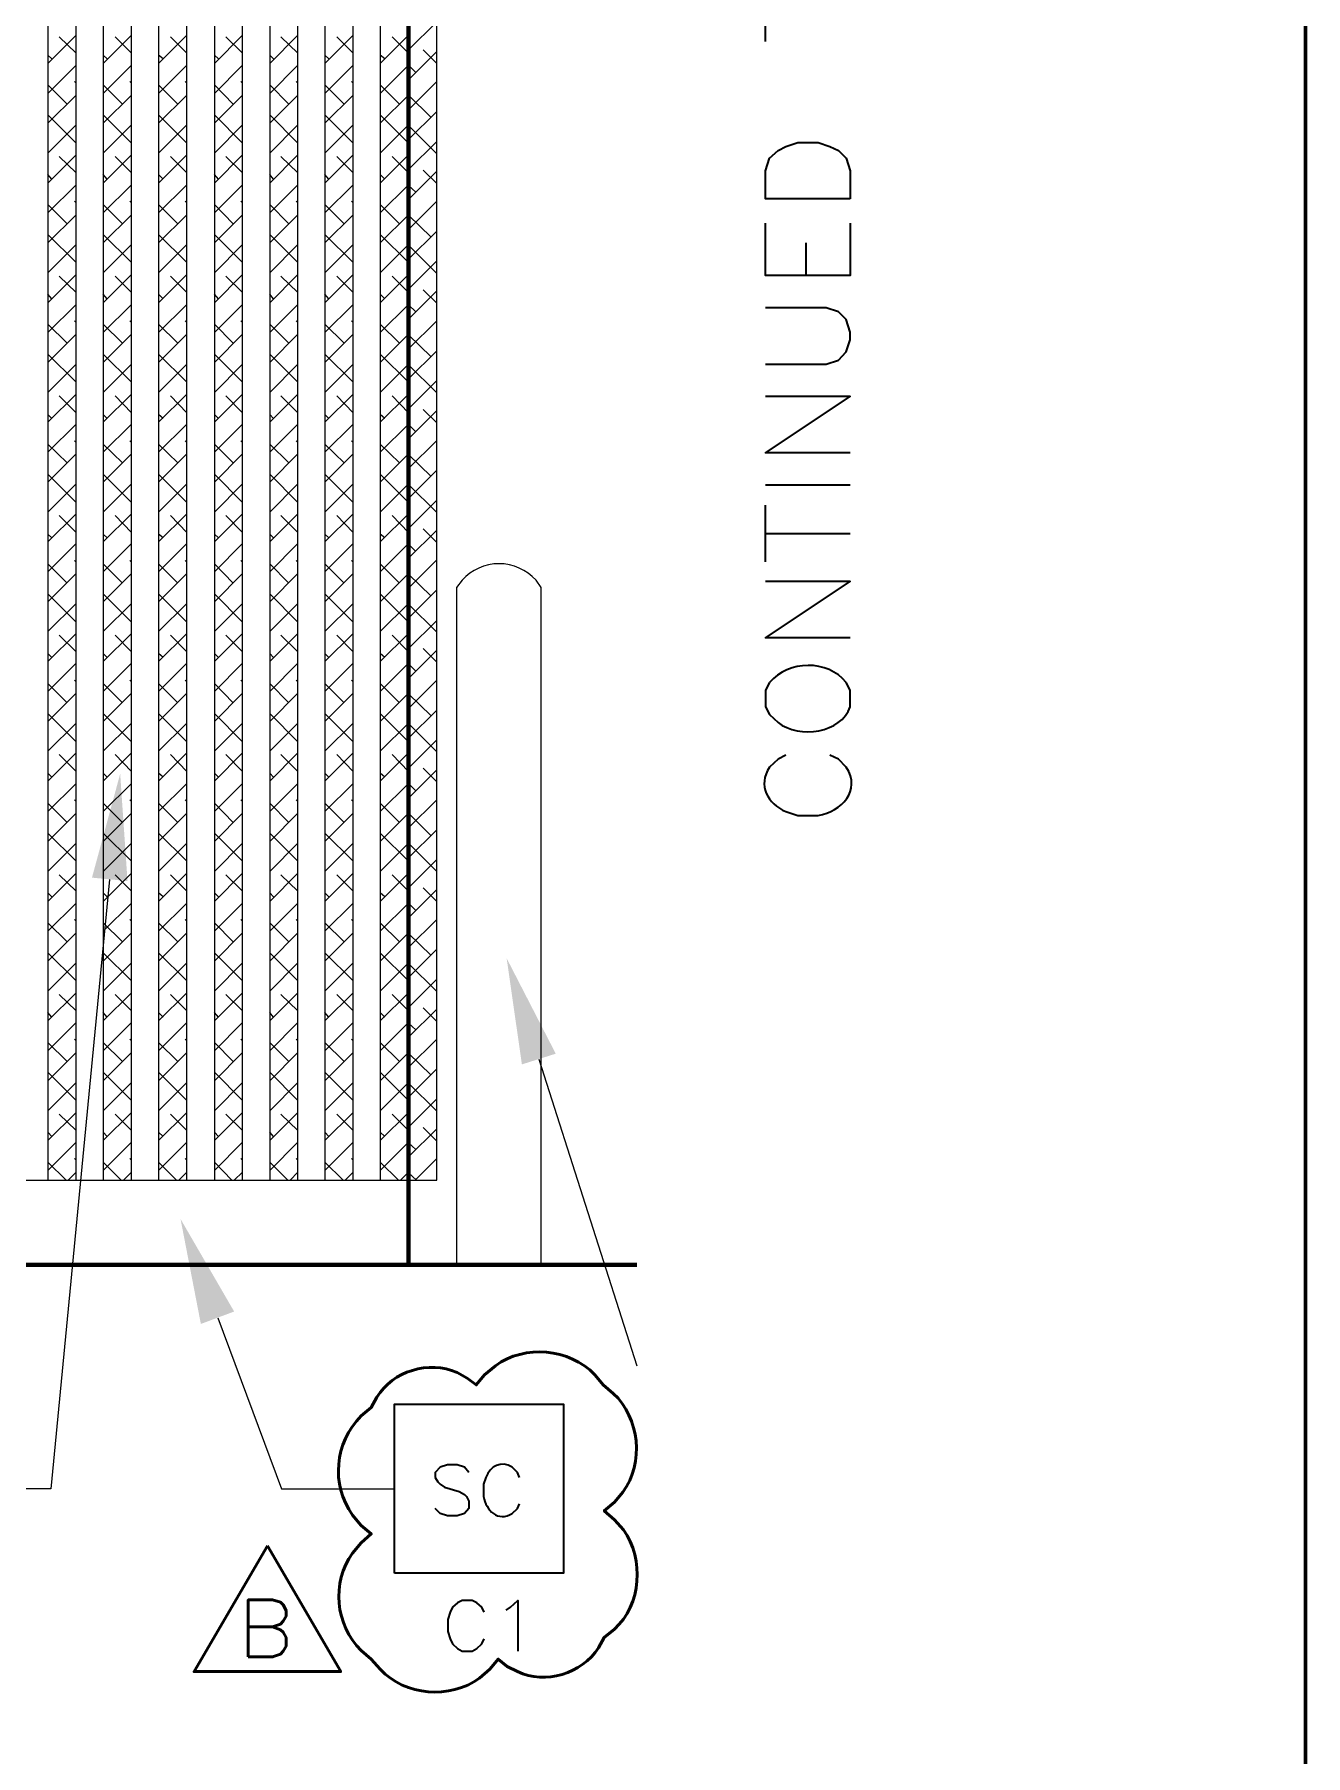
# Model space of a CAD drawing. Header units: inches. Extents: x 5 to 516, y -193 to 129.
# Drawn here: x 132.38 to 139.89, y -101.18 to -91.01 of the extents above; entities that cross this region are included whole.
import ezdxf

# ---------------------------------------------------------------- set-up
doc = ezdxf.new("R2010")
doc.units = ezdxf.units.IN
doc.header["$MEASUREMENT"] = 0
doc.layers.add('PDF4_Geometry', color=7, linetype='Continuous')
doc.layers.add('PDF4_Solid Fills', color=7, linetype='Continuous')

msp = doc.modelspace()

# ---------------------------------------------------------------- linework, layer by layer
at = {"layer": 'PDF4_Geometry', "lineweight": 60}
msp.add_lwpolyline([(139.8887591, -37.2829831), (139.8887591, -127.2829903)], dxfattribs=at)
at = {"layer": 'PDF4_Geometry', "lineweight": 70}
msp.add_lwpolyline([(134.5887573, -98.116318), (134.5887573, -98.2829846), (134.5887573, -79.969649)], dxfattribs=at)
at = {"layer": 'PDF4_Geometry', "lineweight": 15}
for points in [[(132.6254257, -97.7829846), (132.6254257, -80.0329832), (132.4587591, -80.0329832), (132.4587591, -97.7829846)], [(132.9520927, -97.7829846), (132.9520927, -80.0329832), (132.785426, -80.0329832), (132.785426, -97.7829846)], [(133.2787597, -97.7829846), (133.2787597, -80.0329832), (133.112093, -80.0329832), (133.112093, -97.7829846)], [(133.6087581, -97.7829846), (133.6087581, -80.0329832), (133.4420915, -80.0329832), (133.4420915, -97.7829846)], [(133.9354251, -97.7829846), (133.9354251, -80.0329832), (133.7687584, -80.0329832), (133.7687584, -97.7829846)], [(134.2620921, -97.7829846), (134.2620921, -80.0329832), (134.0954254, -80.0329832), (134.0954254, -97.7829846)], [(134.5887573, -97.7829846), (134.5887573, -80.0329832), (134.4220907, -80.0329832), (134.4220907, -97.7829846)], [(134.755424, -97.7829846), (134.755424, -80.0329832), (134.5887573, -80.0329832), (134.5887573, -97.7829846)]]:
    msp.add_lwpolyline(points, close=True, dxfattribs=at)
at = {"layer": 'PDF4_Geometry', "lineweight": 35}
for points in [[(136.698759, -91.0563164), (136.698759, -90.7229831)], [(137.198759, -92.1296512), (137.198759, -92.4396512), (136.698759, -92.4396512), (136.698759, -92.1296512)], [(136.9387585, -92.4396512), (136.9387585, -92.2463179)], [(136.698759, -92.9629837), (137.0554257, -92.9629837), (137.128759, -92.9396503), (137.1754257, -92.8896503), (137.198759, -92.8196503), (137.198759, -92.7729836), (137.1754257, -92.6996503), (137.128759, -92.6529836), (137.0554257, -92.6296503), (136.698759, -92.6296503)], [(137.198759, -93.4863161), (136.698759, -93.4863161), (137.198759, -93.1529827), (136.698759, -93.1529827)], [(136.698759, -93.6763185), (137.198759, -93.6763185)], [(136.698759, -94.1296504), (136.698759, -93.7963171)], [(136.698759, -93.9629837), (137.198759, -93.9629837)], [(137.198759, -94.5796525), (136.698759, -94.5796525), (137.198759, -94.2463191), (136.698759, -94.2463191)], [(136.7220923, -94.8429829), (136.698759, -94.8896495), (136.698759, -94.9863162), (136.7220923, -95.0329829), (136.7720923, -95.0796495)], [(137.198759, -94.9863162), (137.198759, -94.8896495), (137.1754257, -94.8429829)], [(136.8187583, -95.2729848), (136.7720917, -95.2963181), (136.7220916, -95.3429848)], [(137.175425, -95.3429848), (137.1287583, -95.2963181), (137.0787583, -95.2729848)], [(136.8187583, -95.6063182), (136.8887583, -95.6296515), (137.0087583, -95.6296515)], [(134.9454265, -99.5096523), (134.9187598, -99.4796523), (134.8754265, -99.466319), (134.8187598, -99.466319), (134.7754265, -99.4796523), (134.7454265, -99.5096523), (134.7454265, -99.5396523), (134.7620931, -99.566319), (134.7754265, -99.5796524), (134.8020931, -99.596319), (134.8887598, -99.6229857), (134.9187598, -99.6396524), (134.9320931, -99.6529857), (134.9454265, -99.6796524), (134.9454265, -99.7229857), (134.9187598, -99.7529857), (134.8754265, -99.766319), (134.8187598, -99.766319), (134.7754265, -99.7529857), (134.7454265, -99.7229857)], [(135.0454244, -99.5396511), (135.0320911, -99.5796511), (135.0320911, -99.6529845)], [(135.2454245, -99.5396511), (135.2320911, -99.5096511), (135.2020911, -99.4796511)], [(135.2020911, -99.7529845), (135.2320911, -99.7229845), (135.2454245, -99.6963178)], [(135.0354262, -100.3363193), (135.0220929, -100.3063193), (134.9920929, -100.2796527), (134.9654262, -100.2663193), (134.9054262, -100.2663193), (134.8787595, -100.2796527), (134.8487595, -100.3063193), (134.8354262, -100.3363193), (134.8220929, -100.3796527), (134.8220929, -100.4496527), (134.8354262, -100.492986), (134.8487595, -100.522986), (134.8787595, -100.5496527), (134.9054262, -100.5663194), (134.9654262, -100.5663194), (134.9920929, -100.5496527), (135.0220929, -100.522986), (135.0354262, -100.492986)], [(135.1654243, -100.3229866), (135.192091, -100.3063199), (135.2354243, -100.2663199), (135.2354243, -100.5663199)]]:
    msp.add_lwpolyline(points, dxfattribs=at)
at = {"layer": 'PDF4_Geometry', "color": 8, "lineweight": 15, "true_color": 0x808080}
for points in [[(134.5887573, -91.1063178), (134.755424, -90.9396511)], [(132.4587591, -91.1863179), (132.6254257, -91.0196513)], [(132.6254257, -91.126317), (132.5254257, -91.0296503)], [(132.785426, -91.1863179), (132.9520927, -91.0196513)], [(132.9520927, -91.126317), (132.855426, -91.0296503)], [(133.112093, -91.1863179), (133.2787597, -91.0196513)], [(133.2787597, -91.126317), (133.182093, -91.0296503)], [(133.4420915, -91.1863179), (133.6087581, -91.0196513)], [(133.6087581, -91.126317), (133.5087581, -91.0296503)], [(133.7687584, -91.1863179), (133.9354251, -91.0196513)], [(133.9354251, -91.126317), (133.8354251, -91.0296503)], [(134.0954254, -91.1863179), (134.2620921, -91.0196513)], [(134.2620921, -91.126317), (134.1654254, -91.0296503)], [(134.4220907, -91.1863179), (134.5887573, -91.0196513)], [(134.5887573, -91.126317), (134.4920907, -91.0296503)], [(134.755424, -91.1863179), (134.675424, -91.1063179)], [(132.4820914, -91.159649), (132.4587581, -91.1363156)], [(132.4587591, -91.3629842), (132.6254257, -91.1963175)], [(132.8087584, -91.159649), (132.7854251, -91.1363156)], [(132.785426, -91.3629842), (132.9520927, -91.1963175)], [(133.1387586, -91.159649), (133.1120919, -91.1363156)], [(133.112093, -91.3629842), (133.2787597, -91.1963175)], [(133.4420915, -91.3629842), (133.6087581, -91.1963175)], [(133.4654255, -91.159649), (133.4420922, -91.1363156)], [(133.7687584, -91.3629842), (133.9354251, -91.1963175)], [(133.7920925, -91.159649), (133.7687592, -91.1363156)], [(134.0954254, -91.3629842), (134.2620921, -91.1963175)], [(134.1187595, -91.159649), (134.0954261, -91.1363156)], [(134.4220907, -91.3629842), (134.5887573, -91.1963175)], [(134.4487596, -91.159649), (134.422093, -91.1363156)], [(134.5887573, -91.2829841), (134.755424, -91.1163174)], [(134.6320923, -91.2396525), (134.588759, -91.1963192)], [(132.6254257, -91.3029833), (132.6154257, -91.2929833)], [(132.9520927, -91.3029833), (132.9420927, -91.2929833)], [(133.2787597, -91.3029833), (133.2687597, -91.2929833)], [(133.6087581, -91.3029833), (133.5987581, -91.2929833)], [(133.9354251, -91.3029833), (133.9254251, -91.2929833)], [(134.2620921, -91.3029833), (134.2520921, -91.2929833)], [(134.5887573, -91.3029833), (134.5787573, -91.2929833)], [(134.5887573, -91.4596503), (134.755424, -91.2929837)], [(132.5720912, -91.4263184), (132.4587578, -91.312985)], [(132.4587591, -91.5396505), (132.6254257, -91.3729838)], [(132.8987581, -91.4263184), (132.7854248, -91.312985)], [(132.785426, -91.5396505), (132.9520927, -91.3729838)], [(133.2254251, -91.4263184), (133.1120918, -91.312985)], [(133.112093, -91.5396505), (133.2787597, -91.3729838)], [(133.4420915, -91.5396505), (133.6087581, -91.3729838)], [(133.5520921, -91.4263184), (133.4420921, -91.312985)], [(133.7687584, -91.5396505), (133.9354251, -91.3729838)], [(133.8820922, -91.4263184), (133.7687589, -91.312985)], [(134.0954254, -91.5396505), (134.2620921, -91.3729838)], [(134.2087592, -91.4263184), (134.0954259, -91.312985)], [(134.4220907, -91.5396505), (134.5887573, -91.3729838)], [(134.5354262, -91.4263184), (134.4220928, -91.312985)], [(134.722092, -91.5063185), (134.5887587, -91.3729852)], [(132.6254257, -91.6563192), (132.4587591, -91.4896525)], [(132.9520927, -91.6563192), (132.785426, -91.4896525)], [(133.2787597, -91.6563192), (133.112093, -91.4896525)], [(133.6087581, -91.6563192), (133.4420915, -91.4896525)], [(133.9354251, -91.6563192), (133.7687584, -91.4896525)], [(134.2620921, -91.6563192), (134.0954254, -91.4896525)], [(134.5887573, -91.6563192), (134.4220907, -91.4896525)], [(134.5887573, -91.6363166), (134.755424, -91.4696499)], [(132.4587591, -91.7163168), (132.6254257, -91.5496501)], [(132.785426, -91.7163168), (132.9520927, -91.5496501)], [(133.112093, -91.7163168), (133.2787597, -91.5496501)], [(133.4420915, -91.7163168), (133.6087581, -91.5496501)], [(133.7687584, -91.7163168), (133.9354251, -91.5496501)], [(134.0954254, -91.7163168), (134.2620921, -91.5496501)], [(134.4220907, -91.7163168), (134.5887573, -91.5496501)], [(134.755424, -91.71965), (134.5887573, -91.5529833)], [(134.5887573, -91.8129829), (134.755424, -91.6463162)], [(132.4587591, -91.892983), (132.6254257, -91.7263164)], [(132.6254257, -91.8329855), (132.5254257, -91.7363188)], [(132.785426, -91.892983), (132.9520927, -91.7263164)], [(132.9520927, -91.8329855), (132.855426, -91.7363188)], [(133.112093, -91.892983), (133.2787597, -91.7263164)], [(133.2787597, -91.8329855), (133.182093, -91.7363188)], [(133.4420915, -91.892983), (133.6087581, -91.7263164)], [(133.6087581, -91.8329855), (133.5087581, -91.7363188)], [(133.7687584, -91.892983), (133.9354251, -91.7263164)], [(133.9354251, -91.8329855), (133.8354251, -91.7363188)], [(134.0954254, -91.892983), (134.2620921, -91.7263164)], [(134.2620921, -91.8329855), (134.1654254, -91.7363188)], [(134.4220907, -91.892983), (134.5887573, -91.7263164)], [(134.5887573, -91.8329855), (134.4920907, -91.7363188)], [(134.755424, -91.8963162), (134.675424, -91.8163162)], [(132.4820914, -91.8696506), (132.4587581, -91.842984)], [(132.4587591, -92.0696493), (132.6254257, -91.9029826)], [(132.8087584, -91.8696506), (132.7854251, -91.842984)], [(132.785426, -92.0696493), (132.9520927, -91.9029826)], [(133.1387586, -91.8696506), (133.1120919, -91.842984)], [(133.112093, -92.0696493), (133.2787597, -91.9029826)], [(133.4420915, -92.0696493), (133.6087581, -91.9029826)], [(133.4654255, -91.8696506), (133.4420922, -91.842984)], [(133.7687584, -92.0696493), (133.9354251, -91.9029826)], [(133.7920925, -91.8696506), (133.7687592, -91.842984)], [(134.0954254, -92.0696493), (134.2620921, -91.9029826)], [(134.1187595, -91.8696506), (134.0954261, -91.842984)], [(134.4220907, -92.0696493), (134.5887573, -91.9029826)], [(134.4487596, -91.8696506), (134.422093, -91.842984)], [(134.5887573, -91.9896526), (134.755424, -91.8229859)], [(134.6320923, -91.9463176), (134.588759, -91.9063176)], [(132.5720912, -92.1329835), (132.4587578, -92.0196501)], [(132.6254257, -92.0096517), (132.6154257, -91.9996517)], [(132.8987581, -92.1329835), (132.7854248, -92.0196501)], [(132.9520927, -92.0096517), (132.9420927, -91.9996517)], [(133.2254251, -92.1329835), (133.1120918, -92.0196501)], [(133.2787597, -92.0096517), (133.2687597, -91.9996517)], [(133.5520921, -92.1329835), (133.4420921, -92.0196501)], [(133.6087581, -92.0096517), (133.5987581, -91.9996517)], [(133.8820922, -92.1329835), (133.7687589, -92.0196501)], [(133.9354251, -92.0096517), (133.9254251, -91.9996517)], [(134.2087592, -92.1329835), (134.0954259, -92.0196501)], [(134.2620921, -92.0096517), (134.2520921, -91.9996517)], [(134.5354262, -92.1329835), (134.4220928, -92.0196501)], [(134.5887573, -92.0096517), (134.5787573, -91.9996517)], [(134.5887573, -92.1663188), (134.755424, -91.9996522)], [(132.4587591, -92.246319), (132.6254257, -92.0796523)], [(132.785426, -92.246319), (132.9520927, -92.0796523)], [(133.112093, -92.246319), (133.2787597, -92.0796523)], [(133.4420915, -92.246319), (133.6087581, -92.0796523)], [(133.7687584, -92.246319), (133.9354251, -92.0796523)], [(134.0954254, -92.246319), (134.2620921, -92.0796523)], [(134.4220907, -92.246319), (134.5887573, -92.0796523)], [(134.722092, -92.2129836), (134.5887587, -92.0829836)], [(132.6254257, -92.3629843), (132.4587591, -92.1963176)], [(132.9520927, -92.3629843), (132.785426, -92.1963176)], [(133.2787597, -92.3629843), (133.112093, -92.1963176)], [(133.6087581, -92.3629843), (133.4420915, -92.1963176)], [(133.9354251, -92.3629843), (133.7687584, -92.1963176)], [(134.2620921, -92.3629843), (134.0954254, -92.1963176)], [(134.5887573, -92.3629843), (134.4220907, -92.1963176)], [(134.5887573, -92.3429851), (134.755424, -92.1763184)], [(132.4587591, -92.4229852), (132.6254257, -92.2563186)], [(132.785426, -92.4229852), (132.9520927, -92.2563186)], [(133.112093, -92.4229852), (133.2787597, -92.2563186)], [(133.4420915, -92.4229852), (133.6087581, -92.2563186)], [(133.7687584, -92.4229852), (133.9354251, -92.2563186)], [(134.0954254, -92.4229852), (134.2620921, -92.2563186)], [(134.4220907, -92.4229852), (134.5887573, -92.2563186)], [(134.755424, -92.4263184), (134.5887573, -92.2596518)], [(134.5887573, -92.5196514), (134.755424, -92.3529847)], [(132.4587591, -92.5996515), (132.6254257, -92.4329848)], [(132.6254257, -92.5396506), (132.5254257, -92.4429839)], [(132.785426, -92.5996515), (132.9520927, -92.4329848)], [(132.9520927, -92.5396506), (132.855426, -92.4429839)], [(133.112093, -92.5996515), (133.2787597, -92.4329848)], [(133.2787597, -92.5396506), (133.182093, -92.4429839)], [(133.4420915, -92.5996515), (133.6087581, -92.4329848)], [(133.6087581, -92.5396506), (133.5087581, -92.4429839)], [(133.7687584, -92.5996515), (133.9354251, -92.4329848)], [(133.9354251, -92.5396506), (133.8354251, -92.4429839)], [(134.0954254, -92.5996515), (134.2620921, -92.4329848)], [(134.2620921, -92.5396506), (134.1654254, -92.4429839)], [(134.4220907, -92.5996515), (134.5887573, -92.4329848)], [(134.5887573, -92.5396506), (134.4920907, -92.4429839)], [(134.5887573, -92.6963177), (134.755424, -92.529651)], [(134.755424, -92.6029847), (134.675424, -92.5229847)], [(132.4820914, -92.5763157), (132.4587581, -92.5496491)], [(132.4587591, -92.7763178), (132.6254257, -92.6096511)], [(132.8087584, -92.5763157), (132.7854251, -92.5496491)], [(132.785426, -92.7763178), (132.9520927, -92.6096511)], [(133.1387586, -92.5763157), (133.1120919, -92.5496491)], [(133.112093, -92.7763178), (133.2787597, -92.6096511)], [(133.4420915, -92.7763178), (133.6087581, -92.6096511)], [(133.4654255, -92.5763157), (133.4420922, -92.5496491)], [(133.7687584, -92.7763178), (133.9354251, -92.6096511)], [(133.7920925, -92.5763157), (133.7687592, -92.5496491)], [(134.0954254, -92.7763178), (134.2620921, -92.6096511)], [(134.1187595, -92.5763157), (134.0954261, -92.5496491)], [(134.4220907, -92.7763178), (134.5887573, -92.6096511)], [(134.4487596, -92.5763157), (134.422093, -92.5496491)], [(134.6320923, -92.6529827), (134.588759, -92.6129827)], [(132.5720912, -92.8396519), (132.4587578, -92.7263186)], [(132.6254257, -92.7163168), (132.6154257, -92.7063168)], [(132.8987581, -92.8396519), (132.7854248, -92.7263186)], [(132.9520927, -92.7163168), (132.9420927, -92.7063168)], [(133.2254251, -92.8396519), (133.1120918, -92.7263186)], [(133.2787597, -92.7163168), (133.2687597, -92.7063168)], [(133.5520921, -92.8396519), (133.4420921, -92.7263186)], [(133.6087581, -92.7163168), (133.5987581, -92.7063168)], [(133.8820922, -92.8396519), (133.7687589, -92.7263186)], [(133.9354251, -92.7163168), (133.9254251, -92.7063168)], [(134.2087592, -92.8396519), (134.0954259, -92.7263186)], [(134.2620921, -92.7163168), (134.2520921, -92.7063168)], [(134.5354262, -92.8396519), (134.4220928, -92.7263186)], [(134.5887573, -92.7163168), (134.5787573, -92.7063168)], [(134.5887573, -92.8729839), (134.755424, -92.7063172)], [(132.4587591, -92.9529841), (132.6254257, -92.7863174)], [(132.785426, -92.9529841), (132.9520927, -92.7863174)], [(133.112093, -92.9529841), (133.2787597, -92.7863174)], [(133.4420915, -92.9529841), (133.6087581, -92.7863174)], [(133.7687584, -92.9529841), (133.9354251, -92.7863174)], [(134.0954254, -92.9529841), (134.2620921, -92.7863174)], [(134.4220907, -92.9529841), (134.5887573, -92.7863174)], [(134.722092, -92.9196521), (134.5887587, -92.7896521)], [(132.6254257, -93.0696494), (132.4587591, -92.9029827)], [(132.9520927, -93.0696494), (132.785426, -92.9029827)], [(133.2787597, -93.0696494), (133.112093, -92.9029827)], [(133.6087581, -93.0696494), (133.4420915, -92.9029827)], [(133.9354251, -93.0696494), (133.7687584, -92.9029827)], [(134.2620921, -93.0696494), (134.0954254, -92.9029827)], [(134.5887573, -93.0696494), (134.4220907, -92.9029827)], [(134.5887573, -93.0496502), (134.755424, -92.8829835)], [(132.4587591, -93.1296503), (132.6254257, -92.9629837)], [(132.785426, -93.1296503), (132.9520927, -92.9629837)], [(133.112093, -93.1296503), (133.2787597, -92.9629837)], [(133.4420915, -93.1296503), (133.6087581, -92.9629837)], [(133.7687584, -93.1296503), (133.9354251, -92.9629837)], [(134.0954254, -93.1296503), (134.2620921, -92.9629837)], [(134.4220907, -93.1296503), (134.5887573, -92.9629837)], [(134.755424, -93.1329835), (134.5887573, -92.9663169)], [(132.4587591, -93.3063166), (132.6254257, -93.1396499)], [(132.785426, -93.3063166), (132.9520927, -93.1396499)], [(133.112093, -93.3063166), (133.2787597, -93.1396499)], [(133.4420915, -93.3063166), (133.6087581, -93.1396499)], [(133.7687584, -93.3063166), (133.9354251, -93.1396499)], [(134.0954254, -93.3063166), (134.2620921, -93.1396499)], [(134.4220907, -93.3063166), (134.5887573, -93.1396499)], [(134.5887573, -93.2263165), (134.755424, -93.0596498)], [(132.6254257, -93.2496523), (132.5254257, -93.1496522)], [(132.9520927, -93.2496523), (132.855426, -93.1496522)], [(133.2787597, -93.2496523), (133.182093, -93.1496522)], [(133.6087581, -93.2496523), (133.5087581, -93.1496522)], [(133.9354251, -93.2496523), (133.8354251, -93.1496522)], [(134.2620921, -93.2496523), (134.1654254, -93.1496522)], [(134.5887573, -93.2496523), (134.4920907, -93.1496522)], [(134.5887573, -93.4029827), (134.755424, -93.2363161)], [(134.755424, -93.3096498), (134.675424, -93.2296498)], [(132.4820914, -93.2829842), (132.4587581, -93.2596509)], [(132.4587591, -93.4829863), (132.6254257, -93.3163196)], [(132.8087584, -93.2829842), (132.7854251, -93.2596509)], [(132.785426, -93.4829863), (132.9520927, -93.3163196)], [(133.1387586, -93.2829842), (133.1120919, -93.2596509)], [(133.112093, -93.4829863), (133.2787597, -93.3163196)], [(133.4420915, -93.4829863), (133.6087581, -93.3163196)], [(133.4654255, -93.2829842), (133.4420922, -93.2596509)], [(133.7687584, -93.4829863), (133.9354251, -93.3163196)], [(133.7920925, -93.2829842), (133.7687592, -93.2596509)], [(134.0954254, -93.4829863), (134.2620921, -93.3163196)], [(134.1187595, -93.2829842), (134.0954261, -93.2596509)], [(134.4220907, -93.4829863), (134.5887573, -93.3163196)], [(134.4487596, -93.2829842), (134.422093, -93.2596509)], [(134.6320923, -93.3629844), (134.588759, -93.319651)], [(132.5720912, -93.546317), (132.4587578, -93.436317)], [(132.6254257, -93.4263185), (132.6154257, -93.4163185)], [(132.8987581, -93.546317), (132.7854248, -93.436317)], [(132.9520927, -93.4263185), (132.9420927, -93.4163185)], [(133.2254251, -93.546317), (133.1120918, -93.436317)], [(133.2787597, -93.4263185), (133.2687597, -93.4163185)], [(133.5520921, -93.546317), (133.4420921, -93.436317)], [(133.6087581, -93.4263185), (133.5987581, -93.4163185)], [(133.8820922, -93.546317), (133.7687589, -93.436317)], [(133.9354251, -93.4263185), (133.9254251, -93.4163185)], [(134.2087592, -93.546317), (134.0954259, -93.436317)], [(134.2620921, -93.4263185), (134.2520921, -93.4163185)], [(134.5354262, -93.546317), (134.4220928, -93.436317)], [(134.5887573, -93.4263185), (134.5787573, -93.4163185)], [(134.5887573, -93.5796524), (134.755424, -93.4129857)], [(132.4587591, -93.6596492), (132.6254257, -93.4929825)], [(132.785426, -93.6596492), (132.9520927, -93.4929825)], [(133.112093, -93.6596492), (133.2787597, -93.4929825)], [(133.4420915, -93.6596492), (133.6087581, -93.4929825)], [(133.7687584, -93.6596492), (133.9354251, -93.4929825)], [(134.0954254, -93.6596492), (134.2620921, -93.4929825)], [(134.4220907, -93.6596492), (134.5887573, -93.4929825)], [(134.722092, -93.6263172), (134.5887587, -93.4963172)], [(132.6254257, -93.7796511), (132.4587591, -93.6129844)], [(132.9520927, -93.7796511), (132.785426, -93.6129844)], [(133.2787597, -93.7796511), (133.112093, -93.6129844)], [(133.6087581, -93.7796511), (133.4420915, -93.6129844)], [(133.9354251, -93.7796511), (133.7687584, -93.6129844)], [(134.2620921, -93.7796511), (134.0954254, -93.6129844)], [(134.5887573, -93.7796511), (134.4220907, -93.6129844)], [(134.5887573, -93.7563187), (134.755424, -93.589652)], [(132.4587591, -93.8363188), (132.6254257, -93.6696521)], [(132.785426, -93.8363188), (132.9520927, -93.6696521)], [(133.112093, -93.8363188), (133.2787597, -93.6696521)], [(133.4420915, -93.8363188), (133.6087581, -93.6696521)], [(133.7687584, -93.8363188), (133.9354251, -93.6696521)], [(134.0954254, -93.8363188), (134.2620921, -93.6696521)], [(134.4220907, -93.8363188), (134.5887573, -93.6696521)], [(134.755424, -93.839652), (134.5887573, -93.6729853)], [(132.4587591, -94.0129851), (132.6254257, -93.8463184)], [(132.785426, -94.0129851), (132.9520927, -93.8463184)], [(133.112093, -94.0129851), (133.2787597, -93.8463184)], [(133.4420915, -94.0129851), (133.6087581, -93.8463184)], [(133.7687584, -94.0129851), (133.9354251, -93.8463184)], [(134.0954254, -94.0129851), (134.2620921, -93.8463184)], [(134.4220907, -94.0129851), (134.5887573, -93.8463184)], [(134.5887573, -93.932985), (134.755424, -93.7663183)], [(132.6254257, -93.9563173), (132.5254257, -93.8563173)], [(132.9520927, -93.9563173), (132.855426, -93.8563173)], [(133.2787597, -93.9563173), (133.182093, -93.8563173)], [(133.6087581, -93.9563173), (133.5087581, -93.8563173)], [(133.9354251, -93.9563173), (133.8354251, -93.8563173)], [(134.2620921, -93.9563173), (134.1654254, -93.8563173)], [(134.5887573, -93.9563173), (134.4920907, -93.8563173)], [(134.5887573, -94.1096512), (134.755424, -93.9429846)], [(134.755424, -94.0163183), (134.675424, -93.9363183)], [(132.4820914, -93.9896527), (132.4587581, -93.9663194)], [(132.4587591, -94.1896514), (132.6254257, -94.0229847)], [(132.8087584, -93.9896527), (132.7854251, -93.9663194)], [(132.785426, -94.1896514), (132.9520927, -94.0229847)], [(133.1387586, -93.9896527), (133.1120919, -93.9663194)], [(133.112093, -94.1896514), (133.2787597, -94.0229847)], [(133.4420915, -94.1896514), (133.6087581, -94.0229847)], [(133.4654255, -93.9896527), (133.4420922, -93.9663194)], [(133.7687584, -94.1896514), (133.9354251, -94.0229847)], [(133.7920925, -93.9896527), (133.7687592, -93.9663194)], [(134.0954254, -94.1896514), (134.2620921, -94.0229847)], [(134.1187595, -93.9896527), (134.0954261, -93.9663194)], [(134.4220907, -94.1896514), (134.5887573, -94.0229847)], [(134.4487596, -93.9896527), (134.422093, -93.9663194)], [(134.6320923, -94.0696495), (134.588759, -94.0263161)], [(132.5720912, -94.2563187), (132.4587578, -94.1429854)], [(132.6254257, -94.1329836), (132.6154257, -94.1229836)], [(132.8987581, -94.2563187), (132.7854248, -94.1429854)], [(132.9520927, -94.1329836), (132.9420927, -94.1229836)], [(133.2254251, -94.2563187), (133.1120918, -94.1429854)], [(133.2787597, -94.1329836), (133.2687597, -94.1229836)], [(133.5520921, -94.2563187), (133.4420921, -94.1429854)], [(133.6087581, -94.1329836), (133.5987581, -94.1229836)], [(133.8820922, -94.2563187), (133.7687589, -94.1429854)], [(133.9354251, -94.1329836), (133.9254251, -94.1229836)], [(134.2087592, -94.2563187), (134.0954259, -94.1429854)], [(134.2620921, -94.1329836), (134.2520921, -94.1229836)], [(134.5354262, -94.2563187), (134.4220928, -94.1429854)], [(134.5887573, -94.1329836), (134.5787573, -94.1229836)], [(134.5887573, -94.2863175), (134.755424, -94.1196508)], [(132.4587591, -94.3663177), (132.6254257, -94.199651)], [(132.785426, -94.3663177), (132.9520927, -94.199651)], [(133.112093, -94.3663177), (133.2787597, -94.199651)], [(133.4420915, -94.3663177), (133.6087581, -94.199651)], [(133.7687584, -94.3663177), (133.9354251, -94.199651)], [(134.0954254, -94.3663177), (134.2620921, -94.199651)], [(134.4220907, -94.3663177), (134.5887573, -94.199651)], [(134.722092, -94.3329857), (134.5887587, -94.2029857)], [(132.6254257, -94.4863162), (132.4587591, -94.3196495)], [(132.9520927, -94.4863162), (132.785426, -94.3196495)], [(133.2787597, -94.4863162), (133.112093, -94.3196495)], [(133.6087581, -94.4863162), (133.4420915, -94.3196495)], [(133.9354251, -94.4863162), (133.7687584, -94.3196495)], [(134.2620921, -94.4863162), (134.0954254, -94.3196495)], [(134.5887573, -94.4863162), (134.4220907, -94.3196495)], [(134.5887573, -94.4629838), (134.755424, -94.2963171)], [(132.4587591, -94.5429839), (132.6254257, -94.3763172)], [(132.785426, -94.5429839), (132.9520927, -94.3763172)], [(133.112093, -94.5429839), (133.2787597, -94.3763172)], [(133.4420915, -94.5429839), (133.6087581, -94.3763172)], [(133.7687584, -94.5429839), (133.9354251, -94.3763172)], [(134.0954254, -94.5429839), (134.2620921, -94.3763172)], [(134.4220907, -94.5429839), (134.5887573, -94.3763172)], [(134.755424, -94.5463171), (134.5887573, -94.3796504)], [(132.4587591, -94.7196502), (132.6254257, -94.5529835)], [(132.6254257, -94.6629858), (132.5254257, -94.5629858)], [(132.785426, -94.7196502), (132.9520927, -94.5529835)], [(132.9520927, -94.6629858), (132.855426, -94.5629858)], [(133.112093, -94.7196502), (133.2787597, -94.5529835)], [(133.2787597, -94.6629858), (133.182093, -94.5629858)], [(133.4420915, -94.7196502), (133.6087581, -94.5529835)], [(133.6087581, -94.6629858), (133.5087581, -94.5629858)], [(133.7687584, -94.7196502), (133.9354251, -94.5529835)], [(133.9354251, -94.6629858), (133.8354251, -94.5629858)], [(134.0954254, -94.7196502), (134.2620921, -94.5529835)], [(134.2620921, -94.6629858), (134.1654254, -94.5629858)], [(134.4220907, -94.7196502), (134.5887573, -94.5529835)], [(134.5887573, -94.6629858), (134.4920907, -94.5629858)], [(134.5887573, -94.6429833), (134.755424, -94.4763166)], [(134.5887573, -94.8196495), (134.755424, -94.6529828)], [(134.755424, -94.7229834), (134.675424, -94.6429834)], [(132.4820914, -94.6963178), (132.4587581, -94.6729845)], [(132.4587591, -94.8963165), (132.6254257, -94.7296498)], [(132.8087584, -94.6963178), (132.7854251, -94.6729845)], [(132.785426, -94.8963165), (132.9520927, -94.7296498)], [(133.1387586, -94.6963178), (133.1120919, -94.6729845)], [(133.112093, -94.8963165), (133.2787597, -94.7296498)], [(133.4420915, -94.8963165), (133.6087581, -94.7296498)], [(133.4654255, -94.6963178), (133.4420922, -94.6729845)], [(133.7687584, -94.8963165), (133.9354251, -94.7296498)], [(133.7920925, -94.6963178), (133.7687592, -94.6729845)], [(134.0954254, -94.8963165), (134.2620921, -94.7296498)], [(134.1187595, -94.6963178), (134.0954261, -94.6729845)], [(134.4220907, -94.8963165), (134.5887573, -94.7296498)], [(134.4487596, -94.6963178), (134.422093, -94.6729845)], [(134.6320923, -94.776318), (134.588759, -94.7329846)], [(132.5720912, -94.9629838), (132.4587578, -94.8496505)], [(132.6254257, -94.8396521), (132.6154257, -94.8296521)], [(132.8987581, -94.9629838), (132.7854248, -94.8496505)], [(132.9520927, -94.8396521), (132.9420927, -94.8296521)], [(133.2254251, -94.9629838), (133.1120918, -94.8496505)], [(133.2787597, -94.8396521), (133.2687597, -94.8296521)], [(133.5520921, -94.9629838), (133.4420921, -94.8496505)], [(133.6087581, -94.8396521), (133.5987581, -94.8296521)], [(133.8820922, -94.9629838), (133.7687589, -94.8496505)], [(133.9354251, -94.8396521), (133.9254251, -94.8296521)], [(134.2087592, -94.9629838), (134.0954259, -94.8496505)], [(134.2620921, -94.8396521), (134.2520921, -94.8296521)], [(134.5354262, -94.9629838), (134.4220928, -94.8496505)], [(134.5887573, -94.8396521), (134.5787573, -94.8296521)], [(134.5887573, -94.9963192), (134.755424, -94.8296525)], [(132.4587591, -95.0729861), (132.6254257, -94.9063195)], [(132.785426, -95.0729861), (132.9520927, -94.9063195)], [(133.112093, -95.0729861), (133.2787597, -94.9063195)], [(133.4420915, -95.0729861), (133.6087581, -94.9063195)], [(133.7687584, -95.0729861), (133.9354251, -94.9063195)], [(134.0954254, -95.0729861), (134.2620921, -94.9063195)], [(134.4220907, -95.0729861), (134.5887573, -94.9063195)], [(134.722092, -95.0396508), (134.5887587, -94.9096508)], [(132.6254257, -95.1929847), (132.4587591, -95.026318)], [(132.9520927, -95.1929847), (132.785426, -95.026318)], [(133.2787597, -95.1929847), (133.112093, -95.026318)], [(133.6087581, -95.1929847), (133.4420915, -95.026318)], [(133.9354251, -95.1929847), (133.7687584, -95.026318)], [(134.2620921, -95.1929847), (134.0954254, -95.026318)], [(134.5887573, -95.1929847), (134.4220907, -95.026318)], [(134.5887573, -95.1729855), (134.755424, -95.0063188)], [(132.4587591, -95.2496524), (132.6254257, -95.0829857)], [(132.785426, -95.2496524), (132.9520927, -95.0829857)], [(133.112093, -95.2496524), (133.2787597, -95.0829857)], [(133.4420915, -95.2496524), (133.6087581, -95.0829857)], [(133.7687584, -95.2496524), (133.9354251, -95.0829857)], [(134.0954254, -95.2496524), (134.2620921, -95.0829857)], [(134.4220907, -95.2496524), (134.5887573, -95.0829857)], [(134.755424, -95.2529856), (134.5887573, -95.0863189)], [(132.4587591, -95.4263187), (132.6254257, -95.259652)], [(132.6254257, -95.3696509), (132.5254257, -95.2696509)], [(132.785426, -95.4263187), (132.9520927, -95.259652)], [(132.9520927, -95.3696509), (132.855426, -95.2696509)], [(133.112093, -95.4263187), (133.2787597, -95.259652)], [(133.2787597, -95.3696509), (133.182093, -95.2696509)], [(133.4420915, -95.4263187), (133.6087581, -95.259652)], [(133.6087581, -95.3696509), (133.5087581, -95.2696509)], [(133.7687584, -95.4263187), (133.9354251, -95.259652)], [(133.9354251, -95.3696509), (133.8354251, -95.2696509)], [(134.0954254, -95.4263187), (134.2620921, -95.259652)], [(134.2620921, -95.3696509), (134.1654254, -95.2696509)], [(134.4220907, -95.4263187), (134.5887573, -95.259652)], [(134.5887573, -95.3696509), (134.4920907, -95.2696509)], [(134.5887573, -95.3496517), (134.755424, -95.1829851)], [(134.5887573, -95.526318), (134.755424, -95.3596513)], [(134.755424, -95.4296519), (134.675424, -95.3496519)], [(132.4820914, -95.4029829), (132.4587581, -95.3796496)], [(132.4587591, -95.6063182), (132.6254257, -95.4396515)], [(132.8087584, -95.4029829), (132.7854251, -95.3796496)], [(132.785426, -95.6063182), (132.9520927, -95.4396515)], [(133.1387586, -95.4029829), (133.1120919, -95.3796496)], [(133.112093, -95.6063182), (133.2787597, -95.4396515)], [(133.4420915, -95.6063182), (133.6087581, -95.4396515)], [(133.4654255, -95.4029829), (133.4420922, -95.3796496)], [(133.7687584, -95.6063182), (133.9354251, -95.4396515)], [(133.7920925, -95.4029829), (133.7687592, -95.3796496)], [(134.0954254, -95.6063182), (134.2620921, -95.4396515)], [(134.1187595, -95.4029829), (134.0954261, -95.3796496)], [(134.4220907, -95.6063182), (134.5887573, -95.4396515)], [(134.4487596, -95.4029829), (134.422093, -95.3796496)], [(134.6320923, -95.4829864), (134.588759, -95.4396531)], [(132.5720912, -95.6696523), (132.4587578, -95.556319)], [(132.6254257, -95.5463172), (132.6154257, -95.5363172)], [(132.8987581, -95.6696523), (132.7854248, -95.556319)], [(132.9520927, -95.5463172), (132.9420927, -95.5363172)], [(133.2254251, -95.6696523), (133.1120918, -95.556319)], [(133.2787597, -95.5463172), (133.2687597, -95.5363172)], [(133.5520921, -95.6696523), (133.4420921, -95.556319)], [(133.6087581, -95.5463172), (133.5987581, -95.5363172)], [(133.8820922, -95.6696523), (133.7687589, -95.556319)], [(133.9354251, -95.5463172), (133.9254251, -95.5363172)], [(134.2087592, -95.6696523), (134.0954259, -95.556319)], [(134.2620921, -95.5463172), (134.2520921, -95.5363172)], [(134.5354262, -95.6696523), (134.4220928, -95.556319)], [(134.5887573, -95.5463172), (134.5787573, -95.5363172)], [(134.5887573, -95.7029843), (134.755424, -95.5363176)], [(132.4587591, -95.7829844), (132.6254257, -95.6163178)], [(132.785426, -95.7829844), (132.9520927, -95.6163178)], [(133.112093, -95.7829844), (133.2787597, -95.6163178)], [(133.4420915, -95.7829844), (133.6087581, -95.6163178)], [(133.7687584, -95.7829844), (133.9354251, -95.6163178)], [(134.0954254, -95.7829844), (134.2620921, -95.6163178)], [(134.4220907, -95.7829844), (134.5887573, -95.6163178)], [(134.722092, -95.7496525), (134.5887587, -95.6163191)], [(132.6254257, -95.8996531), (132.4587591, -95.7329865)], [(132.9520927, -95.8996531), (132.785426, -95.7329865)], [(133.2787597, -95.8996531), (133.112093, -95.7329865)], [(133.6087581, -95.8996531), (133.4420915, -95.7329865)], [(133.9354251, -95.8996531), (133.7687584, -95.7329865)], [(134.2620921, -95.8996531), (134.0954254, -95.7329865)], [(134.5887573, -95.8996531), (134.4220907, -95.7329865)], [(134.5887573, -95.8796506), (134.755424, -95.7129839)], [(132.4587591, -95.9596507), (132.6254257, -95.792984)], [(132.785426, -95.9596507), (132.9520927, -95.792984)], [(133.112093, -95.9596507), (133.2787597, -95.792984)], [(133.4420915, -95.9596507), (133.6087581, -95.792984)], [(133.7687584, -95.9596507), (133.9354251, -95.792984)], [(134.0954254, -95.9596507), (134.2620921, -95.792984)], [(134.755424, -95.9596507), (134.5887573, -95.792984), (134.4220907, -95.9596507)], [(132.4587591, -96.136317), (132.6254257, -95.9696503)], [(132.6254257, -96.076316), (132.5254257, -95.9796494)], [(132.785426, -96.136317), (132.9520927, -95.9696503)], [(132.9520927, -96.076316), (132.855426, -95.9796494)], [(133.112093, -96.136317), (133.2787597, -95.9696503)], [(133.2787597, -96.076316), (133.182093, -95.9796494)], [(133.4420915, -96.136317), (133.6087581, -95.9696503)], [(133.6087581, -96.076316), (133.5087581, -95.9796494)], [(133.7687584, -96.136317), (133.9354251, -95.9696503)], [(133.9354251, -96.076316), (133.8354251, -95.9796494)], [(134.0954254, -96.136317), (134.2620921, -95.9696503)], [(134.2620921, -96.076316), (134.1654254, -95.9796494)], [(134.4220907, -96.136317), (134.5887573, -95.9696503)], [(134.5887573, -96.076316), (134.4920907, -95.9796494)], [(134.5887573, -96.0563168), (134.755424, -95.8896502)], [(132.4820914, -96.1096514), (132.4587581, -96.0863181)], [(132.8087584, -96.1096514), (132.7854251, -96.0863181)], [(133.1387586, -96.1096514), (133.1120919, -96.0863181)], [(133.4654255, -96.1096514), (133.4420922, -96.0863181)], [(133.7920925, -96.1096514), (133.7687592, -96.0863181)], [(134.1187595, -96.1096514), (134.0954261, -96.0863181)], [(134.4487596, -96.1096514), (134.422093, -96.0863181)], [(134.5887573, -96.2329865), (134.755424, -96.0663198)], [(134.755424, -96.136317), (134.675424, -96.056317)], [(132.4587591, -96.3129833), (132.6254257, -96.1463166)], [(132.785426, -96.3129833), (132.9520927, -96.1463166)], [(133.112093, -96.3129833), (133.2787597, -96.1463166)], [(133.4420915, -96.3129833), (133.6087581, -96.1463166)], [(133.7687584, -96.3129833), (133.9354251, -96.1463166)], [(134.0954254, -96.3129833), (134.2620921, -96.1463166)], [(134.4220907, -96.3129833), (134.5887573, -96.1463166)], [(134.6320923, -96.1896515), (134.588759, -96.1463182)], [(132.5720912, -96.3763174), (132.4587578, -96.2629841)], [(132.6254257, -96.2529857), (132.6154257, -96.2429857)], [(132.8987581, -96.3763174), (132.7854248, -96.2629841)], [(132.9520927, -96.2529857), (132.9420927, -96.2429857)], [(133.2254251, -96.3763174), (133.1120918, -96.2629841)], [(133.2787597, -96.2529857), (133.2687597, -96.2429857)], [(133.5520921, -96.3763174), (133.4420921, -96.2629841)], [(133.6087581, -96.2529857), (133.5987581, -96.2429857)], [(133.8820922, -96.3763174), (133.7687589, -96.2629841)], [(133.9354251, -96.2529857), (133.9254251, -96.2429857)], [(134.2087592, -96.3763174), (134.0954259, -96.2629841)], [(134.2620921, -96.2529857), (134.2520921, -96.2429857)], [(134.5354262, -96.3763174), (134.4220928, -96.2629841)], [(134.5887573, -96.2529857), (134.5787573, -96.2429857)], [(134.5887573, -96.4096494), (134.755424, -96.2429827)], [(132.4587591, -96.4896529), (132.6254257, -96.3229862)], [(132.785426, -96.4896529), (132.9520927, -96.3229862)], [(133.112093, -96.4896529), (133.2787597, -96.3229862)], [(133.4420915, -96.4896529), (133.6087581, -96.3229862)], [(133.7687584, -96.4896529), (133.9354251, -96.3229862)], [(134.0954254, -96.4896529), (134.2620921, -96.3229862)], [(134.4220907, -96.4896529), (134.5887573, -96.3229862)], [(134.722092, -96.4563175), (134.5887587, -96.3263175)], [(132.6254257, -96.6063182), (132.4587591, -96.4396516)], [(132.9520927, -96.6063182), (132.785426, -96.4396516)], [(133.2787597, -96.6063182), (133.112093, -96.4396516)], [(133.6087581, -96.6063182), (133.4420915, -96.4396516)], [(133.9354251, -96.6063182), (133.7687584, -96.4396516)], [(134.2620921, -96.6063182), (134.0954254, -96.4396516)], [(134.5887573, -96.6063182), (134.4220907, -96.4396516)], [(134.5887573, -96.586319), (134.755424, -96.4196524)], [(132.4587591, -96.6663192), (132.6254257, -96.4996525)], [(132.785426, -96.6663192), (132.9520927, -96.4996525)], [(133.112093, -96.6663192), (133.2787597, -96.4996525)], [(133.4420915, -96.6663192), (133.6087581, -96.4996525)], [(133.7687584, -96.6663192), (133.9354251, -96.4996525)], [(134.0954254, -96.6663192), (134.2620921, -96.4996525)], [(134.4220907, -96.6663192), (134.5887573, -96.4996525)], [(134.755424, -96.6696524), (134.5887573, -96.5029857)], [(134.5887573, -96.7629853), (134.755424, -96.5963186)], [(132.4587591, -96.8429855), (132.6254257, -96.6763188)], [(132.6254257, -96.7829845), (132.5254257, -96.6863178)], [(132.785426, -96.8429855), (132.9520927, -96.6763188)], [(132.9520927, -96.7829845), (132.855426, -96.6863178)], [(133.112093, -96.8429855), (133.2787597, -96.6763188)], [(133.2787597, -96.7829845), (133.182093, -96.6863178)], [(133.4420915, -96.8429855), (133.6087581, -96.6763188)], [(133.6087581, -96.7829845), (133.5087581, -96.6863178)], [(133.7687584, -96.8429855), (133.9354251, -96.6763188)], [(133.9354251, -96.7829845), (133.8354251, -96.6863178)], [(134.0954254, -96.8429855), (134.2620921, -96.6763188)], [(134.2620921, -96.7829845), (134.1654254, -96.6863178)], [(134.4220907, -96.8429855), (134.5887573, -96.6763188)], [(134.5887573, -96.7829845), (134.4920907, -96.6863178)], [(132.4820914, -96.8196497), (132.4587581, -96.792983)], [(132.8087584, -96.8196497), (132.7854251, -96.792983)], [(133.1387586, -96.8196497), (133.1120919, -96.792983)], [(133.4654255, -96.8196497), (133.4420922, -96.792983)], [(133.7920925, -96.8196497), (133.7687592, -96.792983)], [(134.1187595, -96.8196497), (134.0954261, -96.792983)], [(134.4487596, -96.8196497), (134.422093, -96.792983)], [(134.5887573, -96.9396516), (134.755424, -96.7729849)], [(134.755424, -96.8463187), (134.675424, -96.7663187)], [(132.4587591, -97.0196517), (132.6254257, -96.8529851)], [(132.785426, -97.0196517), (132.9520927, -96.8529851)], [(133.112093, -97.0196517), (133.2787597, -96.8529851)], [(133.4420915, -97.0196517), (133.6087581, -96.8529851)], [(133.7687584, -97.0196517), (133.9354251, -96.8529851)], [(134.0954254, -97.0196517), (134.2620921, -96.8529851)], [(134.4220907, -97.0196517), (134.5887573, -96.8529851)], [(134.6320923, -96.8963166), (134.588759, -96.8563166)], [(132.5720912, -97.0829859), (132.4587578, -96.9696525)], [(132.6254257, -96.9596508), (132.6154257, -96.9496508)], [(132.8987581, -97.0829859), (132.7854248, -96.9696525)], [(132.9520927, -96.9596508), (132.9420927, -96.9496508)], [(133.2254251, -97.0829859), (133.1120918, -96.9696525)], [(133.2787597, -96.9596508), (133.2687597, -96.9496508)], [(133.5520921, -97.0829859), (133.4420921, -96.9696525)], [(133.6087581, -96.9596508), (133.5987581, -96.9496508)], [(133.8820922, -97.0829859), (133.7687589, -96.9696525)], [(133.9354251, -96.9596508), (133.9254251, -96.9496508)], [(134.2087592, -97.0829859), (134.0954259, -96.9696525)], [(134.2620921, -96.9596508), (134.2520921, -96.9496508)], [(134.5354262, -97.0829859), (134.4220928, -96.9696525)], [(134.5887573, -96.9596508), (134.5787573, -96.9496508)], [(134.5887573, -97.1163179), (134.755424, -96.9496512)], [(132.4587591, -97.196318), (132.6254257, -97.0296513)], [(132.785426, -97.196318), (132.9520927, -97.0296513)], [(133.112093, -97.196318), (133.2787597, -97.0296513)], [(133.4420915, -97.196318), (133.6087581, -97.0296513)], [(133.7687584, -97.196318), (133.9354251, -97.0296513)], [(134.0954254, -97.196318), (134.2620921, -97.0296513)], [(134.4220907, -97.196318), (134.5887573, -97.0296513)], [(134.722092, -97.162986), (134.5887587, -97.032986)], [(132.6254257, -97.3129833), (132.4587591, -97.1463167)], [(132.4587591, -97.3729843), (132.6254257, -97.2063176)], [(132.9520927, -97.3129833), (132.785426, -97.1463167)], [(132.785426, -97.3729843), (132.9520927, -97.2063176)], [(133.2787597, -97.3129833), (133.112093, -97.1463167)], [(133.112093, -97.3729843), (133.2787597, -97.2063176)], [(133.6087581, -97.3129833), (133.4420915, -97.1463167)], [(133.4420915, -97.3729843), (133.6087581, -97.2063176)], [(133.9354251, -97.3129833), (133.7687584, -97.1463167)], [(133.7687584, -97.3729843), (133.9354251, -97.2063176)], [(134.2620921, -97.3129833), (134.0954254, -97.1463167)], [(134.0954254, -97.3729843), (134.2620921, -97.2063176)], [(134.5887573, -97.3129833), (134.4220907, -97.1463167)], [(134.4220907, -97.3729843), (134.5887573, -97.2063176)], [(134.5887573, -97.2929841), (134.755424, -97.1263175)], [(134.755424, -97.3763175), (134.5887573, -97.2096508)], [(134.5887573, -97.4696504), (134.755424, -97.3029837)], [(132.4587591, -97.5496506), (132.6254257, -97.3829839)], [(132.6254257, -97.489653), (132.5254257, -97.3929863)], [(132.785426, -97.5496506), (132.9520927, -97.3829839)], [(132.9520927, -97.489653), (132.855426, -97.3929863)], [(133.112093, -97.5496506), (133.2787597, -97.3829839)], [(133.2787597, -97.489653), (133.182093, -97.3929863)], [(133.4420915, -97.5496506), (133.6087581, -97.3829839)], [(133.6087581, -97.489653), (133.5087581, -97.3929863)], [(133.7687584, -97.5496506), (133.9354251, -97.3829839)], [(133.9354251, -97.489653), (133.8354251, -97.3929863)], [(134.0954254, -97.5496506), (134.2620921, -97.3829839)], [(134.2620921, -97.489653), (134.1654254, -97.3929863)], [(134.4220907, -97.5496506), (134.5887573, -97.3829839)], [(134.5887573, -97.489653), (134.4920907, -97.3929863)], [(132.4820914, -97.5263182), (132.4587581, -97.4996515)], [(132.8087584, -97.5263182), (132.7854251, -97.4996515)], [(133.1387586, -97.5263182), (133.1120919, -97.4996515)], [(133.4654255, -97.5263182), (133.4420922, -97.4996515)], [(133.7920925, -97.5263182), (133.7687592, -97.4996515)], [(134.1187595, -97.5263182), (134.0954261, -97.4996515)], [(134.4487596, -97.5263182), (134.422093, -97.4996515)], [(134.5887573, -97.6463167), (134.755424, -97.47965)], [(134.755424, -97.5529838), (134.675424, -97.4729838)], [(132.4587591, -97.7263168), (132.6254257, -97.5596502)], [(132.785426, -97.7263168), (132.9520927, -97.5596502)], [(133.112093, -97.7263168), (133.2787597, -97.5596502)], [(133.4420915, -97.7263168), (133.6087581, -97.5596502)], [(133.7687584, -97.7263168), (133.9354251, -97.5596502)], [(134.0954254, -97.7263168), (134.2620921, -97.5596502)], [(134.4220907, -97.7263168), (134.5887573, -97.5596502)], [(134.6320923, -97.6029851), (134.588759, -97.5629851)], [(132.5654248, -97.7829846), (132.4587581, -97.6763179)], [(132.6254257, -97.6663193), (132.6154257, -97.6563193)], [(132.8920918, -97.7829846), (132.7854251, -97.6763179)], [(132.9520927, -97.6663193), (132.9420927, -97.6563193)], [(133.2187587, -97.7829846), (133.112092, -97.6763179)], [(133.2787597, -97.6663193), (133.2687597, -97.6563193)], [(133.5454257, -97.7829846), (133.4420923, -97.6763179)], [(133.6087581, -97.6663193), (133.5987581, -97.6563193)], [(133.8754258, -97.7829846), (133.7687592, -97.6763179)], [(133.9354251, -97.6663193), (133.9254251, -97.6563193)], [(134.2020928, -97.7829846), (134.0954261, -97.6763179)], [(134.2620921, -97.6663193), (134.2520921, -97.6563193)], [(134.5287598, -97.7829846), (134.4220931, -97.6763179)], [(134.5887573, -97.6663193), (134.5787573, -97.6563193)], [(134.6287591, -97.7829846), (134.7554258, -97.6563179)], [(132.5787576, -97.7829846), (132.6254242, -97.7363179)], [(132.9054245, -97.7829846), (132.9520912, -97.7363179)], [(133.2320915, -97.7829846), (133.2787582, -97.7363179)], [(133.5587585, -97.7829846), (133.6087585, -97.7363179)], [(133.8887586, -97.7829846), (133.9354253, -97.7363179)], [(134.2154256, -97.7829846), (134.2620923, -97.7363179)], [(134.5420926, -97.7829846), (134.5887592, -97.7363179)], [(134.6354255, -97.7829846), (134.5887588, -97.7396513)]]:
    msp.add_lwpolyline(points, dxfattribs=at)
at = {"layer": 'PDF4_Geometry', "lineweight": 35}
for points in [[(137.198759, -91.986316), (136.698759, -91.986316), (136.698759, -91.8196493), (136.7220923, -91.7463159), (136.7720923, -91.6996493), (136.818759, -91.6763159), (136.888759, -91.6529826), (137.008759, -91.6529826), (137.078759, -91.6763159), (137.128759, -91.6996493), (137.1754257, -91.7463159), (137.198759, -91.8196493)], [(134.505424, -100.1063185), (134.505424, -99.1063184), (135.5054241, -99.1063184), (135.5054241, -100.1063185)]]:
    msp.add_lwpolyline(points, close=True, dxfattribs=at)
at = {"layer": 'PDF4_Geometry', "lineweight": 15}
msp.add_lwpolyline([(134.9054261, -94.239651), (134.8720927, -94.2829843), (134.8720927, -98.2829846), (135.3720928, -98.2829846), (135.3720928, -94.2829843), (135.3420928, -94.239651, 0.4492366446)], format="xyb", close=True, dxfattribs=at)
for points in [[(132.8220912, -96.0063189), (132.4754245, -99.6063193), (131.8087578, -99.6063193)], [(135.3587583, -97.0696497), (135.9387583, -98.87965)], [(132.1320921, -97.7829846), (134.588759, -97.7829846)], [(133.4620923, -98.5963188), (133.838759, -99.6063189), (134.5054258, -99.6063189)]]:
    msp.add_lwpolyline(points, dxfattribs=at)
at = {"layer": 'PDF4_Geometry', "lineweight": 80}
msp.add_lwpolyline([(135.9387585, -98.2829846), (23.8387468, -98.2829846)], dxfattribs=at)
at = {"layer": 'PDF4_Geometry', "lineweight": 50}
for points in [[(135.1020929, -98.8796514), (135.0387595, -98.9329848), (134.9887595, -98.9929848), (134.9354262, -98.9529849), (134.8754262, -98.9196515)], [(135.7987596, -99.0429848), (135.7387596, -98.9929848), (135.6887596, -98.9329848)], [(134.4020928, -99.0663182), (134.3687595, -99.1263182), (134.3087595, -99.1763181)], [(135.8587596, -99.8496516), (135.8054263, -99.7896516), (135.7454263, -99.7363182), (135.8054263, -99.6863182), (135.8554263, -99.6263182)], [(134.2587595, -99.7629849), (134.3087595, -99.8229849), (134.3687595, -99.8729849), (134.3087595, -99.9263182), (134.2587595, -99.9863182)], [(133.6420918, -100.5996522), (133.6420918, -100.2629855), (133.7854252, -100.2629855), (133.8320918, -100.2763188), (133.8487585, -100.2929855), (133.8654252, -100.3263188), (133.8654252, -100.3596521), (133.8487585, -100.3896521), (133.8320918, -100.4063188), (133.7854252, -100.4229855), (133.6420918, -100.4229855)], [(133.7854261, -100.4229859), (133.8320928, -100.4396526), (133.8487594, -100.4529859), (133.8654261, -100.4863192), (133.8654261, -100.5363192), (133.8487594, -100.5663192), (133.8320928, -100.5829859), (133.7854261, -100.5996526), (133.6420928, -100.5996526)], [(135.7120929, -100.5463183), (135.7454263, -100.4863183), (135.8054263, -100.4363183)], [(134.3087595, -100.5629849), (134.3687595, -100.612985), (134.4220928, -100.672985)], [(135.0087595, -100.7263183), (135.0687595, -100.672985), (135.1187595, -100.612985), (135.1720929, -100.6563183), (135.2320929, -100.6863183)]]:
    msp.add_lwpolyline(points, dxfattribs=at)
msp.add_lwpolyline([(133.7554239, -99.942985), (134.1887573, -100.6863184), (133.3220906, -100.6863184)], close=True, dxfattribs=at)
at = {"layer": 'PDF4_Geometry', "lineweight": 35}
for points in [[(137.1754257, -94.8429829), (137.0645923, -94.7079273), (136.834259, -94.709594), (136.7220923, -94.8429829)], [(136.7720923, -95.0796495), (136.8994256, -95.1777607), (137.1447034, -95.1418718), (137.198759, -94.9863162)], [(136.7220916, -95.3429848), (136.6498139, -95.4525404), (136.7103139, -95.5588182), (136.8187583, -95.6063182)], [(137.0087583, -95.6296515), (137.1473695, -95.6029848), (137.2652584, -95.4842626), (137.175425, -95.3429848)], [(135.2020911, -99.4796511), (135.13798, -99.4383733), (135.0720356, -99.4720956), (135.0454244, -99.5396511)], [(135.0320911, -99.6529845), (135.0464244, -99.7338178), (135.1180356, -99.8059845), (135.2020911, -99.7529845)]]:
    msp.add_open_spline(points, degree=3, dxfattribs=at)
at = {"layer": 'PDF4_Geometry', "lineweight": 50}
for points in [[(135.6887596, -98.9329848), (135.5391485, -98.7749848), (135.2758707, -98.7535403), (135.1020929, -98.8796514)], [(134.8754262, -98.9196515), (134.7097595, -98.8474849), (134.4954817, -98.9093737), (134.4020928, -99.0663182)], [(135.8554263, -99.6263182), (135.9810929, -99.4526515), (135.9555929, -99.1889848), (135.7987596, -99.0429848)], [(134.3087595, -99.1763181), (134.1517039, -99.3399849), (134.1292039, -99.5750404), (134.2587595, -99.7629849)], [(135.8054263, -100.4363183), (135.9642041, -100.2898738), (135.9838707, -100.0243182), (135.8587596, -99.8496516)], [(134.2587595, -99.9863182), (134.1311484, -100.1614294), (134.1564817, -100.4104849), (134.3087595, -100.5629849)], [(135.2320929, -100.6863183), (135.3979818, -100.7658183), (135.6127596, -100.6993738), (135.7120929, -100.5463183)], [(134.4220928, -100.672985), (134.5707595, -100.8335961), (134.8320929, -100.8501516), (135.0087595, -100.7263183)]]:
    msp.add_open_spline(points, degree=3, dxfattribs=at)
at = {"layer": 'PDF4_Solid Fills', "lineweight": 15, "transparency": 33554559}
for points in [[(132.7187587, -95.9963193), (132.8854254, -95.3829859), (132.9287587, -96.0163193)], [(135.2587589, -97.0996519), (135.1687589, -96.4729852), (135.458759, -97.0363185)], [(133.362093, -98.632984), (133.242093, -98.0129839), (133.5587597, -98.5596506)]]:
    msp.add_solid(points, dxfattribs=at)

doc.saveas('drawing.dxf')
